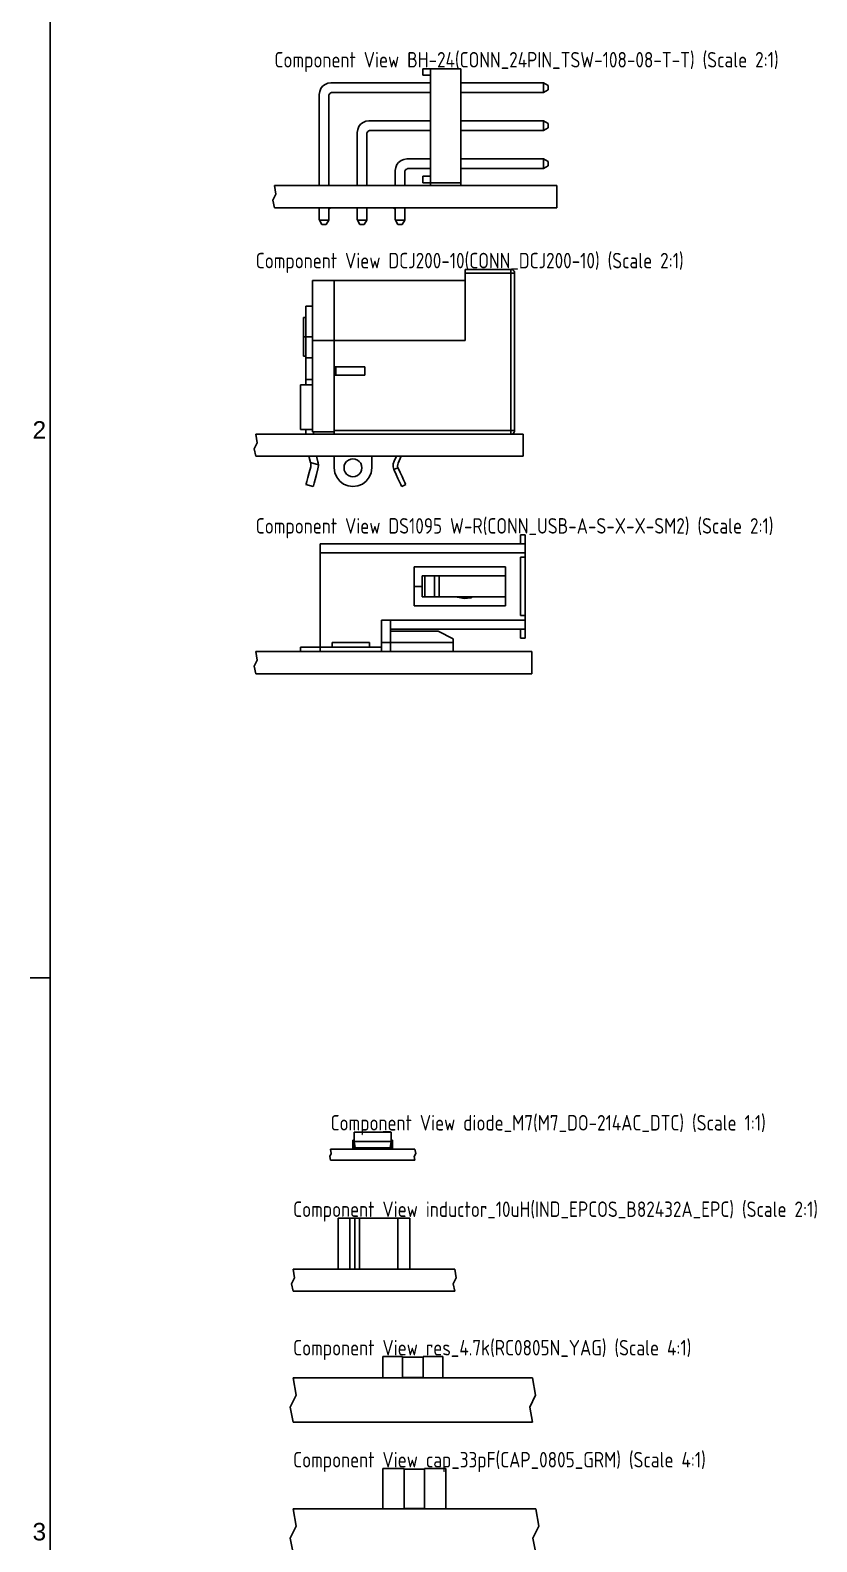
# Model space of a CAD drawing. Header units: inches. Extents: x 0 to 841, y -594 to 0.
# Drawn here: x 0 to 105.2, y -372.3 to -170.4 of the extents above; entities that cross this region are included whole.
import ezdxf

# ---------------------------------------------------------------- set-up
doc = ezdxf.new("R2010")
doc.units = ezdxf.units.IN
doc.header["$MEASUREMENT"] = 0
doc.styles.add('Arial0', font='arial.ttf', dxfattribs={"height": 2.265495})
doc.styles.add('GOST type A0', font='', dxfattribs={"height": 2.116667})
doc.styles.get('GOST type A0').set_extended_font_data('GOST type A')

msp = doc.modelspace()

# ---------------------------------------------------------------- linework, layer by layer
at = {"color": 18, "true_color": 0x000000}
for p, q in [((2.65, -591.35), (2.65, -2.65)), ((53.5, -175.53), (52.49, -175.53)), ((52.49, -176.39), (52.49, -175.53)), ((57.57, -175.53), (53.5, -175.53)), ((53.5, -190.77), (53.5, -175.53)), ((57.57, -175.53), (57.57, -190.77)), ((39.09, -177.88), (39.41, -177.64)), ((39.41, -177.64), (39.78, -177.48)), ((39.78, -177.48), (40.17, -177.43)), ((40.17, -177.43), (53.5, -177.43)), ((52.49, -176.39), (53.5, -176.39)), ((57.57, -177.43), (68.64, -177.43)), ((69.25, -177.78), (68.64, -177.43)), ((68.64, -177.43), (68.64, -178.7)), ((38.65, -178.96), (38.7, -178.56)), ((38.65, -191.15), (38.65, -178.96)), ((38.7, -178.56), (38.85, -178.19)), ((38.85, -178.19), (39.09, -177.88)), ((39.92, -179.21), (39.93, -179.08)), ((39.92, -179.21), (39.92, -191.15)), ((39.93, -179.08), (39.98, -178.96)), ((39.98, -178.96), (40.06, -178.85)), ((40.06, -178.85), (40.17, -178.77)), ((40.17, -178.77), (40.29, -178.72)), ((40.29, -178.72), (40.42, -178.7)), ((53.5, -178.7), (40.42, -178.7)), ((68.64, -178.7), (57.57, -178.7)), ((68.64, -178.7), (69.25, -178.35)), ((69.25, -178.35), (69.25, -177.78)), ((43.73, -184.04), (43.78, -183.64)), ((43.78, -183.64), (43.93, -183.27)), ((43.93, -183.27), (44.17, -182.96)), ((44.17, -182.96), (44.49, -182.72)), ((44.49, -182.72), (44.86, -182.56)), ((44.86, -182.56), (45.25, -182.51)), ((45.25, -182.51), (53.5, -182.51)), ((57.57, -182.51), (68.64, -182.51)), ((69.25, -182.86), (68.64, -182.51)), ((68.64, -183.78), (68.64, -182.51)), ((68.64, -183.78), (69.25, -183.43)), ((69.25, -183.43), (69.25, -182.86)), ((43.73, -191.15), (43.73, -184.04)), ((45, -184.29), (45.01, -184.16)), ((45, -184.29), (45, -191.15)), ((45.01, -184.16), (45.06, -184.04)), ((45.06, -184.04), (45.14, -183.93)), ((45.14, -183.93), (45.25, -183.85)), ((45.25, -183.85), (45.37, -183.8)), ((45.37, -183.8), (45.5, -183.78)), ((53.5, -183.78), (45.5, -183.78)), ((68.64, -183.78), (57.57, -183.78)), ((49.57, -187.8), (49.94, -187.64)), ((49.94, -187.64), (50.33, -187.59)), ((50.33, -187.59), (53.5, -187.59)), ((57.57, -187.59), (68.64, -187.59)), ((69.25, -187.94), (68.64, -187.59)), ((68.64, -188.86), (68.64, -187.59)), ((48.81, -189.12), (48.86, -188.72)), ((48.81, -191.15), (48.81, -189.12)), ((48.86, -188.72), (49.01, -188.35)), ((49.01, -188.35), (49.25, -188.04)), ((49.25, -188.04), (49.57, -187.8)), ((50.08, -189.37), (50.09, -189.24)), ((50.08, -189.37), (50.08, -191.15)), ((50.09, -189.24), (50.14, -189.12)), ((50.14, -189.12), (50.22, -189.01)), ((50.22, -189.01), (50.33, -188.93)), ((50.33, -188.93), (50.45, -188.88)), ((50.45, -188.88), (50.58, -188.86)), ((53.5, -188.86), (50.58, -188.86)), ((68.64, -188.86), (57.57, -188.86)), ((68.64, -188.86), (69.25, -188.51)), ((69.25, -188.51), (69.25, -187.94)), ((32.65, -191.15), (70.38, -191.15)), ((32.85, -192.31), (32.65, -191.15)), ((52.49, -190.77), (52.49, -189.9)), ((53.5, -189.9), (52.49, -189.9)), ((52.49, -190.77), (53.5, -190.77)), ((53.5, -190.77), (53.5, -191.15)), ((57.57, -190.77), (53.5, -190.77)), ((57.57, -190.77), (57.57, -191.15)), ((70.38, -194.11), (70.38, -191.15)), ((32.45, -193.11), (32.85, -192.31)), ((32.65, -194.11), (32.45, -193.11)), ((32.65, -194.11), (70.38, -194.11)), ((38.65, -195.74), (38.65, -194.11)), ((38.66, -195.77), (38.65, -195.74)), ((38.66, -195.77), (39, -196.35)), ((39.9, -195.77), (38.66, -195.77)), ((39.56, -196.35), (39.9, -195.77)), ((39.92, -195.74), (39.9, -195.77)), ((40.15, -194.11), (39.92, -194.3)), ((39.92, -194.11), (39.92, -195.74)), ((43.73, -195.74), (43.73, -194.11)), ((43.74, -195.77), (43.73, -195.74)), ((43.74, -195.77), (44.08, -196.35)), ((44.98, -195.77), (43.74, -195.77)), ((44.64, -196.35), (44.98, -195.77)), ((45, -195.74), (44.98, -195.77)), ((45, -194.11), (45, -195.74)), ((48.81, -194.3), (48.57, -194.11)), ((48.81, -195.74), (48.81, -194.11)), ((48.82, -195.77), (48.81, -195.74)), ((48.82, -195.77), (49.16, -196.35)), ((50.06, -195.77), (48.82, -195.77)), ((49.72, -196.35), (50.06, -195.77)), ((50.08, -195.74), (50.06, -195.77)), ((50.08, -194.11), (50.08, -195.74)), ((39, -196.35), (39.56, -196.35)), ((44.08, -196.35), (44.64, -196.35)), ((49.16, -196.35), (49.72, -196.35)), ((37.75, -204.11), (37.75, -203.83)), ((40.65, -203.83), (37.75, -203.83)), ((40.65, -203.83), (40.65, -204.11)), ((40.65, -204.11), (40.65, -203.83)), ((58.15, -203.83), (40.65, -203.83)), ((58.15, -202.37), (58.15, -202.35)), ((58.15, -202.35), (64.25, -202.35)), ((58.15, -202.42), (58.15, -202.37)), ((58.15, -202.5), (58.15, -202.42)), ((58.15, -202.6), (58.15, -202.5)), ((58.15, -202.72), (58.15, -202.6)), ((58.15, -202.85), (58.15, -202.72)), ((58.15, -202.85), (58.15, -211.83)), ((64.25, -202.85), (58.15, -202.85)), ((64.25, -202.35), (64.25, -202.37)), ((64.38, -202.37), (64.25, -202.35)), ((64.25, -202.37), (64.25, -202.42)), ((64.25, -202.42), (64.25, -202.5)), ((64.25, -202.5), (64.25, -202.6)), ((64.25, -202.6), (64.25, -202.72)), ((64.25, -202.72), (64.25, -202.85)), ((64.38, -202.85), (64.25, -202.85)), ((64.25, -223.85), (64.25, -202.85)), ((64.5, -202.42), (64.38, -202.37)), ((64.5, -202.85), (64.38, -202.85)), ((64.6, -202.5), (64.5, -202.42)), ((64.6, -202.85), (64.5, -202.85)), ((64.68, -202.6), (64.6, -202.5)), ((64.68, -202.85), (64.6, -202.85)), ((64.73, -202.72), (64.68, -202.6)), ((64.73, -202.85), (64.68, -202.85)), ((64.75, -202.85), (64.73, -202.72)), ((64.75, -202.85), (64.73, -202.85)), ((64.75, -202.85), (64.75, -223.85)), ((37.75, -204.91), (37.75, -204.11)), ((37.75, -206.18), (37.75, -204.91)), ((40.65, -204.11), (40.65, -204.91)), ((40.65, -204.91), (40.65, -204.11)), ((40.65, -204.91), (40.65, -206.18)), ((40.65, -206.18), (40.65, -204.91)), ((36.85, -207.39), (36.85, -207.25)), ((37.75, -207.25), (36.85, -207.25)), ((36.85, -207.8), (36.85, -207.39)), ((36.85, -208.45), (36.85, -207.8)), ((37.75, -207.83), (37.75, -206.18)), ((37.75, -209.76), (37.75, -207.83)), ((40.65, -206.18), (40.65, -207.83)), ((40.65, -207.83), (40.65, -206.18)), ((40.65, -207.83), (40.65, -209.76)), ((40.65, -209.76), (40.65, -207.83)), ((36.55, -208.84), (36.55, -208.75)), ((36.55, -208.75), (36.85, -208.75)), ((36.55, -209.1), (36.55, -208.84)), ((36.55, -209.52), (36.55, -209.1)), ((36.55, -210.05), (36.55, -209.52)), ((36.85, -209.3), (36.85, -208.45)), ((36.85, -210.29), (36.85, -209.3)), ((37.75, -211.83), (37.75, -209.76)), ((40.65, -209.76), (40.65, -211.83)), ((40.65, -211.83), (40.65, -209.76)), ((36.55, -210.68), (36.55, -210.05)), ((36.55, -211.35), (36.55, -210.68)), ((36.55, -212.03), (36.55, -211.35)), ((36.55, -211.35), (36.85, -211.35)), ((36.85, -211.35), (36.85, -210.29)), ((36.85, -212.37), (36.85, -211.35)), ((37.75, -211.35), (36.85, -211.35)), ((37.75, -211.83), (37.75, -224.05)), ((40.65, -211.83), (37.75, -211.83)), ((58.15, -211.83), (40.65, -211.83)), ((40.65, -215.35), (40.65, -211.83)), ((36.55, -212.65), (36.55, -212.03)), ((36.55, -213.19), (36.55, -212.65)), ((36.55, -213.61), (36.55, -213.19)), ((36.55, -213.87), (36.55, -213.61)), ((36.55, -213.95), (36.55, -213.87)), ((36.55, -213.95), (36.85, -213.95)), ((36.85, -213.32), (36.85, -212.37)), ((36.85, -214.15), (36.85, -213.32)), ((36.85, -214.15), (36.85, -217.06)), ((37.75, -214.15), (36.85, -214.15)), ((40.65, -215.35), (40.65, -223.98)), ((44.75, -215.35), (40.65, -215.35)), ((40.65, -215.35), (40.65, -216.45)), ((40.85, -215.35), (40.85, -216.45)), ((44.75, -216.45), (44.75, -215.35)), ((36.15, -223.75), (36.15, -217.75)), ((36.15, -217.75), (37.75, -217.75)), ((36.85, -217.19), (36.85, -217.06)), ((37.75, -217.06), (36.85, -217.06)), ((36.85, -217.35), (36.85, -217.19)), ((36.85, -217.19), (36.85, -217.35)), ((36.85, -217.55), (36.85, -217.35)), ((36.85, -217.75), (36.85, -217.55)), ((44.75, -216.45), (40.65, -216.45)), ((40.65, -223.85), (40.65, -216.45)), ((36.15, -223.75), (37.75, -223.75)), ((36.85, -223.75), (36.85, -224.35)), ((40.65, -224.05), (37.75, -224.05)), ((37.85, -224.05), (37.85, -224.35)), ((40.65, -223.98), (40.65, -223.85)), ((40.65, -223.85), (64.25, -223.85)), ((40.65, -224.1), (40.65, -223.98)), ((40.65, -224.05), (40.65, -224.34)), ((40.65, -224.35), (40.65, -224.05)), ((40.65, -224.21), (40.65, -224.1)), ((64.38, -223.85), (64.25, -223.85)), ((64.25, -223.85), (64.25, -223.98)), ((64.25, -223.98), (64.25, -224.1)), ((64.25, -224.1), (64.25, -224.21)), ((64.5, -223.85), (64.38, -223.85)), ((64.6, -223.85), (64.5, -223.85)), ((64.68, -223.85), (64.6, -223.85)), ((64.68, -224.1), (64.6, -224.21)), ((64.73, -223.85), (64.68, -223.85)), ((64.73, -223.98), (64.68, -224.1)), ((64.75, -223.85), (64.73, -223.98)), ((64.75, -223.85), (64.73, -223.85)), ((29.95, -226.31), (30.35, -225.51)), ((30.15, -224.35), (65.89, -224.35)), ((30.35, -225.51), (30.15, -224.35)), ((40.65, -224.29), (40.65, -224.21)), ((40.65, -224.34), (40.65, -224.29)), ((40.65, -224.35), (40.65, -224.34)), ((64.25, -224.21), (64.25, -224.29)), ((64.25, -224.29), (64.25, -224.34)), ((64.25, -224.34), (64.25, -224.35)), ((64.25, -224.35), (64.38, -224.34)), ((64.5, -224.29), (64.38, -224.34)), ((64.6, -224.21), (64.5, -224.29)), ((65.89, -227.31), (65.89, -224.35)), ((30.15, -227.31), (29.95, -226.31)), ((30.15, -227.31), (65.89, -227.31)), ((37.23, -227.31), (37.45, -228.15)), ((37.5, -228.31), (37.45, -228.15)), ((37.45, -228.15), (38.52, -228.43)), ((38.46, -228.05), (38.27, -227.31)), ((38.49, -228.18), (38.46, -228.05)), ((38.51, -228.31), (38.49, -228.18)), ((40.65, -228.85), (40.65, -227.31)), ((42.11, -228.25), (42.3, -228.01)), ((42.3, -228.01), (42.55, -227.81)), ((42.55, -227.81), (42.84, -227.7)), ((42.84, -227.7), (43.15, -227.65)), ((43.15, -227.65), (43.46, -227.7)), ((43.46, -227.7), (43.75, -227.81)), ((43.75, -227.81), (43.99, -228.01)), ((43.99, -228.01), (44.19, -228.25)), ((45.65, -228.85), (45.65, -227.31)), ((48.64, -227.96), (48.53, -228.33)), ((48.95, -227.31), (48.64, -227.96)), ((49.19, -228.22), (49.61, -227.31)), ((36.98, -230.66), (37.12, -230.15)), ((37.12, -230.15), (37.29, -229.49)), ((37.29, -229.49), (37.5, -228.73)), ((37.53, -228.52), (37.5, -228.31)), ((37.5, -228.73), (37.53, -228.52)), ((38.26, -229.74), (38.08, -230.41)), ((38.46, -228.98), (38.26, -229.74)), ((38.53, -228.52), (38.46, -228.98)), ((38.52, -228.43), (38.51, -228.31)), ((38.52, -228.43), (38.53, -228.52)), ((40.73, -229.5), (40.65, -228.85)), ((40.98, -230.1), (40.73, -229.5)), ((41.38, -230.62), (40.98, -230.1)), ((41.95, -228.85), (41.99, -228.54)), ((41.99, -229.16), (41.95, -228.85)), ((41.99, -228.54), (42.11, -228.25)), ((42.11, -229.45), (41.99, -229.16)), ((42.3, -229.7), (42.11, -229.45)), ((42.55, -229.89), (42.3, -229.7)), ((42.84, -230.01), (42.55, -229.89)), ((43.15, -230.05), (42.84, -230.01)), ((43.46, -230.01), (43.15, -230.05)), ((43.75, -229.89), (43.46, -230.01)), ((43.99, -229.7), (43.75, -229.89)), ((44.19, -229.45), (43.99, -229.7)), ((44.19, -228.25), (44.3, -228.54)), ((44.3, -229.16), (44.19, -229.45)), ((44.3, -228.54), (44.35, -228.85)), ((44.35, -228.85), (44.3, -229.16)), ((45.31, -230.1), (44.91, -230.62)), ((45.56, -229.5), (45.31, -230.1)), ((45.65, -228.85), (45.56, -229.5)), ((48.53, -228.33), (48.52, -228.72)), ((48.52, -228.72), (48.62, -229.09)), ((48.62, -229.09), (49.16, -228.83)), ((48.64, -229.15), (48.62, -229.09)), ((48.91, -229.72), (48.64, -229.15)), ((49.16, -230.26), (48.91, -229.72)), ((49.12, -228.63), (49.13, -228.42)), ((49.16, -228.83), (49.12, -228.63)), ((49.13, -228.42), (49.19, -228.22)), ((49.16, -228.83), (49.19, -228.89)), ((49.19, -228.89), (49.46, -229.47)), ((49.46, -229.47), (49.71, -230)), ((49.71, -230), (49.92, -230.46)), ((36.86, -231.1), (36.89, -230.98)), ((36.86, -231.1), (37.83, -231.35)), ((36.89, -230.98), (36.98, -230.66)), ((37.86, -231.24), (37.83, -231.35)), ((37.95, -230.92), (37.86, -231.24)), ((38.08, -230.41), (37.95, -230.92)), ((41.9, -231.02), (41.38, -230.62)), ((42.5, -231.27), (41.9, -231.02)), ((43.15, -231.35), (42.5, -231.27)), ((43.79, -231.27), (43.15, -231.35)), ((44.4, -231.02), (43.79, -231.27)), ((44.91, -230.62), (44.4, -231.02)), ((49.37, -230.71), (49.16, -230.26)), ((49.54, -231.06), (49.37, -230.71)), ((49.64, -231.28), (49.54, -231.06)), ((49.67, -231.35), (49.64, -231.28)), ((49.67, -231.35), (50.22, -231.1)), ((49.92, -230.46), (50.08, -230.81)), ((50.08, -230.81), (50.18, -231.03)), ((50.18, -231.03), (50.22, -231.1)), ((65.55, -237.79), (65.55, -238.99)), ((65.55, -237.79), (66.15, -237.79)), ((66.15, -237.79), (66.15, -238.99)), ((66.15, -238.99), (38.75, -238.99)), ((38.75, -238.99), (38.75, -239.03)), ((38.75, -239.03), (38.75, -239.15)), ((38.75, -239.15), (38.75, -239.35)), ((38.75, -239.35), (38.75, -239.59)), ((38.75, -239.59), (38.75, -239.88)), ((38.75, -239.88), (38.75, -240.19)), ((38.75, -240.19), (38.75, -239.88)), ((38.75, -240.19), (38.75, -252.79)), ((66.15, -240.19), (38.75, -240.19)), ((66.15, -238.99), (66.15, -239.03)), ((66.15, -239.03), (66.15, -239.15)), ((66.15, -239.15), (66.15, -239.35)), ((66.15, -239.35), (66.15, -239.59)), ((66.15, -239.59), (66.15, -239.88)), ((66.15, -239.88), (66.15, -240.19)), ((66.15, -240.19), (66.15, -240.79)), ((51.35, -242.09), (51.35, -247.29)), ((51.35, -242.09), (63.55, -242.09)), ((63.55, -242.09), (63.55, -243.29)), ((65.55, -240.79), (65.55, -248.59)), ((65.55, -240.79), (66.15, -240.79)), ((66.15, -240.79), (66.15, -248.59)), ((66.15, -249.19), (66.15, -240.79)), ((52.42, -243.29), (52.42, -246.09)), ((52.42, -243.29), (52.75, -243.29)), ((52.75, -243.29), (52.75, -246.09)), ((52.75, -243.29), (54.05, -243.29)), ((54.25, -243.29), (54.05, -243.29)), ((54.05, -243.29), (54.05, -246.09)), ((54.45, -243.29), (54.25, -243.29)), ((54.66, -243.29), (54.45, -243.29)), ((54.66, -243.29), (54.66, -246.09)), ((54.66, -243.29), (63.55, -243.29)), ((63.55, -243.29), (63.55, -246.09)), ((51.35, -244.71), (52.42, -244.71)), ((52.42, -246.09), (52.75, -246.09)), ((52.75, -246.09), (54.05, -246.09)), ((54.25, -246.09), (54.05, -246.09)), ((54.05, -246.09), (54.25, -246.09)), ((54.45, -246.09), (54.25, -246.09)), ((54.66, -246.09), (54.45, -246.09)), ((54.45, -246.09), (54.66, -246.09)), ((54.66, -246.09), (63.55, -246.09)), ((57.12, -246.14), (56.98, -246.09)), ((58.01, -246.31), (57.12, -246.14)), ((58.9, -246.2), (58.01, -246.31)), ((59.13, -246.09), (58.9, -246.2)), ((63.55, -246.09), (63.55, -247.29)), ((51.35, -247.29), (63.55, -247.29)), ((46.95, -249.19), (48.15, -249.19)), ((46.95, -249.19), (46.95, -252.79)), ((48.15, -249.5), (48.15, -249.19)), ((48.15, -249.19), (48.15, -252.19)), ((48.15, -249.19), (66.15, -249.19)), ((48.15, -249.79), (48.15, -249.5)), ((48.15, -250.04), (48.15, -249.79)), ((48.15, -250.23), (48.15, -250.04)), ((48.15, -250.35), (48.15, -250.23)), ((48.15, -250.35), (48.15, -250.35)), ((65.55, -248.59), (66.15, -248.59)), ((66.15, -248.59), (66.15, -249.19)), ((66.15, -249.19), (66.15, -249.5)), ((66.15, -249.5), (66.15, -249.79)), ((66.15, -249.79), (66.15, -250.04)), ((66.15, -250.04), (66.15, -250.23)), ((66.15, -250.23), (66.15, -250.35)), ((66.15, -250.35), (66.15, -250.39)), ((40.35, -252.19), (40.35, -252.79)), ((40.35, -252.19), (45.35, -252.19)), ((45.35, -252.19), (40.35, -252.19)), ((45.35, -252.79), (45.35, -252.19)), ((48.15, -252.19), (46.95, -252.19)), ((48.15, -250.39), (66.15, -250.39)), ((48.15, -250.69), (54.55, -250.69)), ((48.15, -252.19), (48.15, -253.39)), ((56.55, -252.19), (48.15, -252.19)), ((54.55, -250.69), (56.55, -251.69)), ((56.55, -251.69), (56.55, -252.19)), ((56.55, -252.19), (56.55, -253.39)), ((61.61, -250.43), (61.58, -250.39)), ((61.66, -250.39), (61.61, -250.43)), ((65.55, -250.39), (65.55, -251.59)), ((65.55, -251.59), (66.15, -251.59)), ((66.15, -250.39), (66.15, -251.59)), ((30.15, -253.39), (67.05, -253.39)), ((30.35, -254.55), (30.15, -253.39)), ((36.15, -252.79), (38.75, -252.79)), ((36.15, -253.39), (36.15, -252.79)), ((38.75, -252.79), (38.75, -253.39)), ((46.95, -252.79), (38.75, -252.79)), ((46.95, -252.79), (46.95, -253.39)), ((67.05, -256.35), (67.05, -253.39)), ((29.95, -255.35), (30.35, -254.55)), ((30.15, -256.35), (29.95, -255.35)), ((30.15, -256.35), (67.05, -256.35)), ((0, -297), (2.65, -297)), ((43.15, -318.67), (43.15, -319.87)), ((43.3, -318.67), (43.15, -318.67)), ((43.27, -318.79), (43.3, -318.79)), ((43.27, -319.75), (43.27, -318.79)), ((43.3, -317.59), (43.3, -318.87)), ((48.27, -317.59), (43.3, -317.59)), ((43.3, -318.87), (43.44, -319.7)), ((48.27, -318.87), (43.3, -318.87)), ((47.18, -317.54), (48.17, -317.54)), ((47.18, -317.54), (47.18, -317.59)), ((48.27, -318.87), (48.14, -319.7)), ((48.17, -317.54), (48.17, -317.59)), ((48.27, -317.59), (48.27, -318.87)), ((48.43, -318.67), (48.27, -318.67)), ((48.27, -318.79), (48.3, -318.79)), ((48.3, -318.79), (48.3, -319.75)), ((48.43, -319.87), (48.43, -318.67)), ((40.05, -320.85), (40.25, -320.45)), ((40.15, -321.35), (40.05, -320.85)), ((40.15, -319.87), (51.43, -319.87)), ((40.25, -320.45), (40.15, -319.87)), ((44.67, -319.75), (43.27, -319.75)), ((44.78, -319.7), (43.44, -319.7)), ((44.67, -319.87), (44.67, -319.75)), ((44.78, -319.7), (44.78, -319.87)), ((46.79, -319.7), (44.78, -319.7)), ((46.79, -319.87), (46.79, -319.7)), ((48.14, -319.7), (46.79, -319.7)), ((46.91, -319.75), (46.91, -319.87)), ((48.3, -319.75), (46.91, -319.75)), ((51.33, -320.85), (51.53, -320.45)), ((51.43, -321.35), (51.33, -320.85)), ((51.53, -320.45), (51.43, -319.87)), ((40.15, -321.35), (51.43, -321.35)), ((41.15, -335.89), (41.15, -329.09)), ((41.15, -329.09), (42.75, -329.09)), ((42.75, -329.09), (42.75, -335.89)), ((42.75, -335.89), (42.75, -329.09)), ((42.75, -329.09), (43.39, -329.09)), ((43.39, -335.89), (43.39, -329.08)), ((43.39, -329.08), (44.03, -329.08)), ((44.03, -329.08), (44.03, -335.89)), ((44.03, -329.09), (49.15, -329.09)), ((49.15, -335.89), (49.15, -329.09)), ((49.15, -329.09), (50.75, -329.09)), ((49.15, -329.09), (49.15, -335.89)), ((50.75, -329.09), (50.75, -335.89)), ((34.95, -337.85), (35.35, -337.05)), ((35.15, -335.89), (56.75, -335.89)), ((35.35, -337.05), (35.15, -335.89)), ((56.55, -337.85), (56.95, -337.05)), ((56.95, -337.05), (56.75, -335.89)), ((35.15, -338.85), (34.95, -337.85)), ((35.15, -338.85), (56.75, -338.85)), ((56.75, -338.85), (56.55, -337.85)), ((47.15, -347.59), (49.79, -347.59)), ((47.15, -347.59), (47.15, -350.43)), ((49.79, -347.59), (49.79, -350.43)), ((49.79, -347.66), (52.53, -347.66)), ((52.53, -347.59), (55.17, -347.59)), ((52.53, -347.59), (52.53, -350.43)), ((55.17, -347.59), (55.17, -350.43)), ((35.15, -350.43), (67.17, -350.43)), ((35.55, -352.75), (35.15, -350.43)), ((52.53, -350.37), (49.79, -350.37)), ((50.14, -350.43), (50.14, -350.37)), ((51.16, -350.43), (51.16, -350.37)), ((67.57, -352.75), (67.17, -350.43)), ((34.75, -354.35), (35.55, -352.75)), ((66.77, -354.35), (67.57, -352.75)), ((35.15, -356.35), (34.75, -354.35)), ((67.17, -356.35), (66.77, -354.35)), ((35.15, -356.35), (67.17, -356.35)), ((47.15, -362.55), (49.99, -362.55)), ((47.15, -362.55), (47.15, -367.93)), ((49.99, -362.55), (49.99, -367.93)), ((49.99, -362.63), (52.73, -362.63)), ((52.73, -362.55), (55.58, -362.55)), ((52.73, -362.55), (52.73, -367.93)), ((55.58, -362.55), (55.58, -367.93)), ((35.15, -367.93), (67.58, -367.93)), ((35.55, -370.25), (35.15, -367.93)), ((52.73, -367.86), (49.99, -367.86)), ((50.35, -367.93), (50.35, -367.86)), ((51.36, -367.93), (51.36, -367.86)), ((67.98, -370.25), (67.58, -367.93)), ((34.75, -371.85), (35.55, -370.25)), ((67.18, -371.85), (67.98, -370.25)), ((35.15, -373.85), (34.75, -371.85)), ((67.58, -373.85), (67.18, -371.85))]:
    msp.add_line(p, q, dxfattribs=at)

# ---------------------------------------------------------------- texts
for s, height, style, p in [('Component View BH-24(CONN_24PIN_TSW-108-08-T-T) (Scale 2:1)', 2.0694, 'GOST type A0', (32.65, -175.37)), ('Component View DCJ200-10(CONN_DCJ200-10) (Scale 2:1)', 2.0694, 'GOST type A0', (30.15, -202.2)), ('2', 2.34, 'Arial0', (0.31, -224.96)), ('Component View DS1095 W-R(CONN_USB-A-S-X-X-SM2) (Scale 2:1)', 2.0694, 'GOST type A0', (30.15, -237.64)), ('Component View diode_M7(M7_DO-214AC_DTC) (Scale 1:1)', 2.0694, 'GOST type A0', (40.15, -317.38)), ('Component View inductor_10uH(IND_EPCOS_B82432A_EPC) (Scale 2:1)', 2.0694, 'GOST type A0', (35.15, -328.93)), ('Component View res_4.7k(RC0805N_YAG) (Scale 4:1)', 2.0694, 'GOST type A0', (35.15, -347.43)), ('Component View cap_33pF(CAP_0805_GRM) (Scale 4:1)', 2.0694, 'GOST type A0', (35.15, -362.39)), ('3', 2.34, 'Arial0', (0.31, -372.14))]:
    msp.add_text(s, height=height, dxfattribs=dict(at, style=style)).set_placement(p)

doc.saveas('drawing.dxf')
